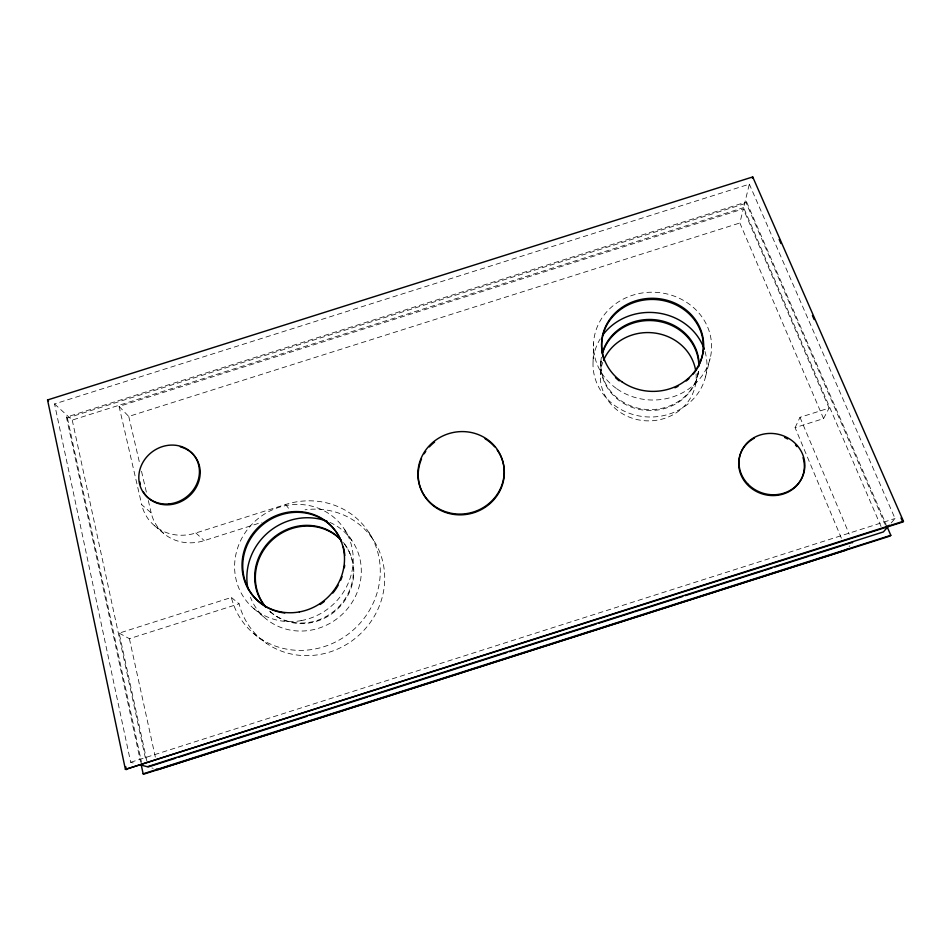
<?xml version="1.0" encoding="UTF-8"?>
<svg xmlns="http://www.w3.org/2000/svg" width="951" height="951" viewBox="0 0 951 951"><rect width="100%" height="100%" fill="white"/><g stroke="black" fill="none" stroke-linecap="round" stroke-linejoin="round"><path stroke-width="0.71" stroke-dasharray="4.75 3.57" d="M593.067 361.677L593.59 343.038M600.343 374.207L601.329 357.528A49.131 45.066 2.8 0 0 643.233 409.132A49.131 45.066 2.8 0 0 698.652 370.569L694.955 387.116M841.397 538.218L795.084 427.653L823.554 418.595L739.854 222.998L743.302 208.875L119.077 406.422L141.735 504.731L151.185 512.886A45.577 41.464 -38.2 0 0 204.239 540.62L261.846 522.325M881.042 526.474L743.611 207.615L749.34 184.173L54.54 403.937L130.679 762.286L136.207 763.772M885.464 525.142L746.262 203.181L746.571 201.921L66.439 417.12L140.653 762.226M705.511 376.893L710.112 358.563M795.084 427.653L799.993 417.334L829.106 408.074L743.302 208.875M823.554 418.595L829.106 408.074M849.077 546.682L849.861 545.708M891.158 522.979L895.046 518.521L749.34 184.173M146.906 761.204L119.16 633.14L231.366 597.466A77.364 72.894 -40.3 0 0 323.019 646.989A77.364 72.894 -40.3 0 0 377.927 552.852A77.364 72.894 -40.3 0 0 285.597 504.494L195.87 532.976A46.599 42.26 -37.9 0 1 141.735 504.731M119.16 633.14L129.395 638.692L239.093 603.802A75.64 71.42 -40.8 0 0 324.517 653.503A75.64 71.42 -40.8 0 0 384.073 568.639A75.64 71.42 -40.8 0 0 305.057 509.807M130.679 762.286L895.046 518.521M66.439 417.12L67.402 417.988L746.262 203.181M54.54 403.937L72.228 420.08L743.611 207.615M119.077 406.422L128.754 416.431L739.854 222.998M151.934 767.98L153.182 768.313M253.251 633.2L266.47 643.351M231.366 597.466L239.093 603.802M253.489 608.319L265.198 618.186M154.252 525.487L163.489 533.249M270.571 611.992L271.19 612.527M195.87 532.976L204.239 540.62M285.597 504.494L290.031 510.2M346.14 546.35L346.604 547.015M344.547 529.469L352.88 542.011M368.988 532.584L373.636 540.323M746.571 201.921L886.094 524.417M799.993 417.334L849.243 534.177M128.754 416.431L139.821 464.017M141.509 471.268L146.609 493.189M148.32 500.547L151.185 512.886M129.395 638.692L155.619 758.375M72.228 420.08L146.014 760.931M67.402 417.988L141.556 762.476M704.988 351.466A56.989 52.281 2.8 0 1 643.114 416.574A56.989 52.281 2.8 0 1 600.152 338.972M329.854 522.396A58.629 55.217 -40.2 0 1 342.217 614.346A58.629 55.217 -40.2 0 1 250.434 597.228M698.426 371.556A49.036 44.994 2.8 0 1 643.102 410.059A49.036 44.994 2.8 0 1 601.294 358.539M344.607 544.162A50.439 47.514 -40.3 0 1 336.202 610.269A50.439 47.514 -40.3 0 1 269.371 610.899M343.442 542.569A50.534 47.598 -40.2 0 1 335.691 609.746A50.534 47.598 -40.2 0 1 267.885 609.496M696.073 373.909A47.966 44.138 3.1 0 1 642.198 420.473A47.966 44.138 3.1 0 1 602.803 362.212M616.985 388.9A59.057 53.898 2.4 0 0 711.158 353.13A59.057 53.898 2.4 0 0 629.526 296.32A59.057 53.898 2.4 0 0 616.985 388.9M301.098 620.634A60.793 57.06 -39.5 0 0 341.302 524.94A60.793 57.06 -39.5 0 0 239.319 543.496A60.793 57.06 -39.5 0 0 301.098 620.634"/><path stroke-width="1.43" d="M752.396 178.312L752.728 176.945L47.55 399.967L125.413 769.407L902.761 522.016L903.45 521.243L752.728 176.945M847.127 549.096L846.354 550.047L158.092 769.632L156.261 769.145M852.239 542.748L852.643 542.248L810.228 555.776M889.221 525.214L883.396 531.918L147.274 766.732L140.356 764.877M886.689 525.784L890.802 535.306L890.172 536.019L144.053 774.055L143.149 773.829L141.283 765.127M125.413 769.407L903.45 521.243M148.154 766.97L175.804 758.149M178.562 757.269L191.008 753.299M192.387 752.859L236.597 738.761M237.976 738.321L280.771 724.662M282.15 724.222L306.983 716.305M309.741 715.425L367.668 696.952M369.047 696.512L411.759 682.877M413.138 682.438L457.205 668.387M458.584 667.947L501.248 654.336M502.627 653.896L506.752 652.576M509.51 651.697L543.901 640.736M545.268 640.296L587.884 626.697M589.263 626.257L596.134 624.07M598.88 623.19L633.223 612.242M634.602 611.802L677.16 598.227M678.538 597.787L682.652 596.467M685.398 595.599L719.705 584.651M721.072 584.211L763.534 570.671M764.961 570.22L772.034 567.961M774.863 567.058L808.814 556.228M143.149 773.829L890.802 535.306M47.55 399.967L48.584 400.894M779.142 239.438L780.926 243.515M812.416 315.518L814.199 319.595M900.977 517.938L902.761 522.016M125.77 766.744L126.376 769.656M497.183 450.013A43.223 41 -16 0 1 465.336 514.55A43.223 41 -16 0 1 421.531 458.905M424.158 453.793A43.223 41 -16 0 1 425.739 451.38M429.365 446.899A43.223 41 -16 0 1 434.595 442.084M485.058 438.732A43.223 41 -16 0 1 494.686 446.827M803.024 457.621A33.047 30.408 16.3 0 1 783.541 493.938A33.047 30.408 16.3 0 1 742.137 477.378A33.047 30.408 16.3 0 1 754.357 438.173M784.646 437.472A33.047 30.408 16.3 0 1 787.666 439.005M795.488 445.044A33.047 30.408 16.3 0 1 796.902 446.601M180.345 446.863A31.359 28.268 -37.4 0 1 192.803 492.345A31.359 28.268 -37.4 0 1 143.304 491.881M140.379 484.523A31.359 28.268 -37.4 0 1 139.916 481.967M284.813 612.991A52.412 49.19 -39.5 0 1 254.606 532.917A52.412 49.19 -39.5 0 1 341.754 542.236M343.168 546.456A52.412 49.19 -39.5 0 1 344.809 555.432M344.678 565.239A52.412 49.19 -39.5 0 1 344.333 567.771M342.075 576.627A52.412 49.19 -39.5 0 1 340.601 580.36M338.187 585.198A52.412 49.19 -39.5 0 1 332.838 593.044M324.243 601.484A52.412 49.19 -39.5 0 1 320.011 604.515M604.313 360.584A50.902 46.468 2.4 0 1 660.47 300.076A50.902 46.468 2.4 0 1 693.208 374.088M688.976 378.581A50.902 46.468 2.4 0 1 686.17 380.994M678.075 386.272A50.902 46.468 2.4 0 1 674.913 387.794M619.22 380.864A50.902 46.468 2.4 0 1 615.487 377.571M602.411 335.56A56.989 52.281 2.8 0 1 657.747 312.974A56.989 52.281 2.8 0 1 704.263 349.207M247.961 588.764A58.629 55.217 -40.2 0 1 268.265 532.358A58.629 55.217 -40.2 0 1 327.215 521.314M602.589 352.976A49.036 44.994 2.8 0 1 656.297 320.986A49.036 44.994 2.8 0 1 698.807 365.564M602.316 353.071A49.131 45.066 2.8 0 1 656.63 319.94A49.131 45.066 2.8 0 1 699.033 366.04M266.066 607.38A50.439 47.514 -40.3 0 1 272.509 539.728A50.439 47.514 -40.3 0 1 340.755 539.704M265.436 606.833A50.534 47.598 -40.2 0 1 271.915 539.062A50.534 47.598 -40.2 0 1 340.292 539.027M603.647 360.096A47.966 44.138 3.1 0 1 653.218 332.85A47.966 44.138 3.1 0 1 695.514 369.689M447.969 512.494A43.306 41.071 -16 0 0 503.174 462.864A43.306 41.071 -16 0 0 431.944 443.166A43.306 41.071 -16 0 0 447.969 512.494M747.641 483.762A33.107 30.456 16.2 0 0 803.31 474.656A33.107 30.456 16.2 0 0 764.842 433.87A33.107 30.456 16.2 0 0 747.641 483.762M168.684 503.959A31.419 28.328 -37.3 0 0 195.585 457.681A31.419 28.328 -37.3 0 0 143.078 462.067A31.419 28.328 -37.3 0 0 168.684 503.959M299.375 611.921A52.519 49.274 -39.4 0 0 334.265 529.327A52.519 49.274 -39.4 0 0 246.154 545.196A52.519 49.274 -39.4 0 0 299.375 611.921M621.847 381.743A51.009 46.54 2.3 0 0 703.241 350.978A51.009 46.54 2.3 0 0 632.831 301.812A51.009 46.54 2.3 0 0 621.847 381.743"/></g></svg>
